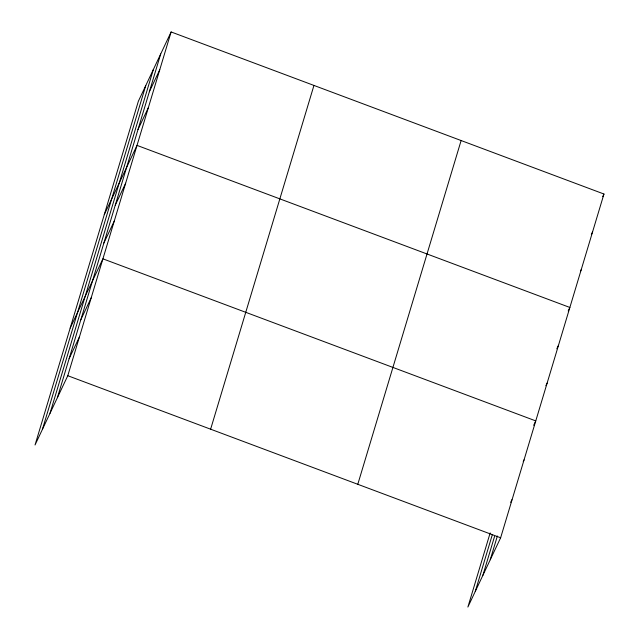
<?xml version="1.0" encoding="UTF-8"?>
<svg xmlns="http://www.w3.org/2000/svg" width="639" height="639" viewBox="0 0 639 639"><rect width="100%" height="100%" fill="white"/><g stroke="black" fill="none" stroke-linecap="round" stroke-linejoin="round"><path stroke-width="0.96" d="M42.414 429.376L145.748 85.618M50.018 413.305L153.344 69.539M57.39 397.698L160.716 53.94M171.116 31.95L138.367 101.218L35.041 444.976L67.782 375.708L171.116 31.95L603.959 194.024L500.633 537.782L467.884 607.05L490.161 532.934M210.622 429.192L313.949 85.434M357.792 484.298L461.118 140.54M475.264 591.45L492.397 534.436M482.86 575.372L494.57 536.417M490.233 559.772L497.374 536.017M149.35 91.752L159.75 69.763M137.984 129.565L148.384 107.576M104.269 214.656L137.018 145.388L569.86 307.463L568.199 310.977M115.252 205.191L125.651 183.201M103.885 243.004L114.285 221.022M70.17 328.103L102.919 258.835L535.762 420.901L533.685 425.302M80.81 319.78L91.209 297.79M69.1 358.743L79.492 336.753M602.713 196.66L603.959 194.024M591.347 234.473L592.593 231.837M580.396 271.407L581.226 269.65M556.833 348.79L558.494 345.276M545.882 385.724L547.128 383.088M523.221 461.622L524.052 459.864M510.673 502.342L511.927 499.698M67.782 375.708L500.633 537.782"/></g></svg>
